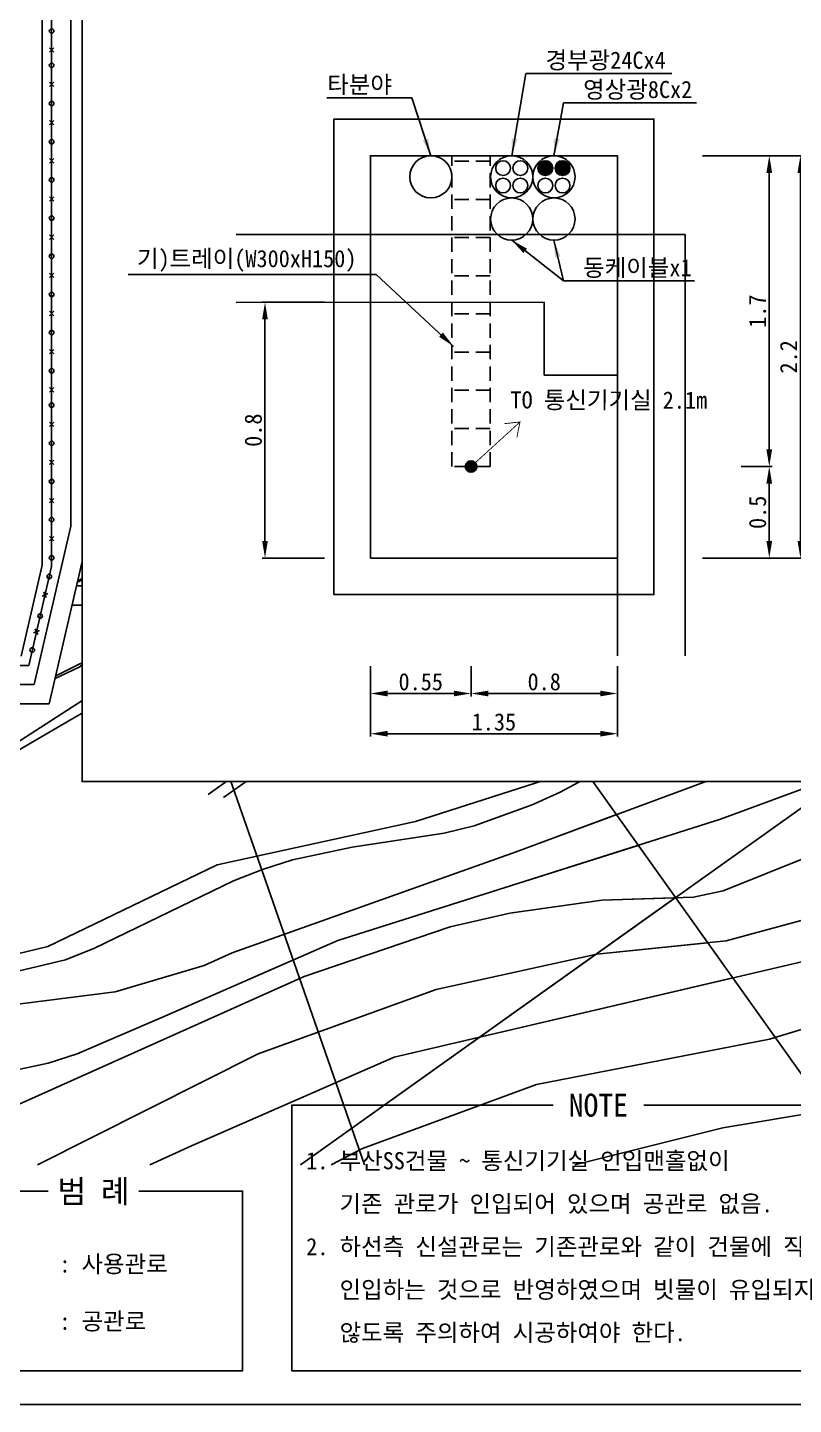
# Model space of a CAD drawing. Extents: x -299 to 346, y -14 to 200.
# Drawn here: x 189.8 to 230, y -12.5 to 59.6 of the extents above; entities that cross this region are included whole.
import ezdxf
from ezdxf.enums import TextEntityAlignment as Align

# ---------------------------------------------------------------- set-up
doc = ezdxf.new("R2010")
doc.units = 0
doc.set_wipeout_variables(frame=1)
doc.linetypes.add('HIDDEN', pattern=[0.375, 0.25, -0.125])
for name, color, linetype in [('TT-BASE', 253, 'Continuous'), ('TX-LINE', 2, 'Continuous'), ('TX-PAPR', 2, 'Continuous'), ('TZ-DIMS', 1, 'Continuous'), ('TZ-LINE', 7, 'Continuous'), ('TZ-TEX2', 3, 'Continuous'), ('TZ-TEXT', 6, 'Continuous')]:
    doc.layers.add(name, color=color, linetype=linetype)
doc.styles.get("Standard").update_dxf_attribs({"font": 'GulimChe.ttf'})
doc.dimstyles.new('D300', dxfattribs={"dimscale": 0.3, "dimtxt": 3, "dimasz": 3, "dimexe": 0.5, "dimexo": 0.5, "dimgap": 0.5, "dimtad": 1, "dimdec": 0, "dimzin": 1, "dimdsep": 46, "dimlunit": 6, "dimtxsty": 'Standard', "dimcen": 1, "dimclrd": 1, "dimclre": 1, "dimclrt": 3, "dimadec": 0, "dimazin": 0, "dimtfac": 1, "dimtdec": 0, "dimtix": 1, "dimtmove": 2, "dimatfit": 3, "dimfxl": 0, "dimtvp": 2, "dimlwd": -1, "dimlwe": -1, "dimarcsym": 0})

# ---------------------------------------------------------------- blocks, each defined once
blk = doc.blocks.new('*D19')
at = {"layer": 'Defpoints', "color": 0}
for p in [(227.071, 36.581), (228.696, 36.581), (225.049, 31.791)]:
    blk.add_point(p, dxfattribs=at)
at = {"layer": 'TZ-DIMS', "color": 1}
for p, q in [((227.221, 36.581), (228.846, 36.581)), ((228.696, 32.691), (228.696, 35.681)), ((225.199, 31.791), (228.846, 31.791))]:
    blk.add_line(p, q, dxfattribs=at)
for points in [[(228.546, 35.681), (228.846, 35.681), (228.696, 36.581)], [(228.546, 32.691), (228.846, 32.691), (228.696, 31.791)]]:
    blk.add_solid(points, dxfattribs=at)
at = {"layer": 'TZ-DIMS', "color": 3, "insert": (228.086, 34.186), "char_height": 0.9, "width": 1.70807, "attachment_point": 5, "rotation": 90}
blk.add_mtext('0.5', dxfattribs=at)
blk = doc.blocks.new('*D20')
at = {"layer": 'Defpoints', "color": 0}
for p in [(225.049, 52.867), (228.696, 52.867), (227.071, 36.581)]:
    blk.add_point(p, dxfattribs=at)
at = {"layer": 'TZ-DIMS', "color": 1}
for p, q in [((225.199, 52.867), (228.846, 52.867)), ((228.696, 37.481), (228.696, 51.967)), ((227.221, 36.581), (228.846, 36.581))]:
    blk.add_line(p, q, dxfattribs=at)
for points in [[(228.546, 51.967), (228.846, 51.967), (228.696, 52.867)], [(228.546, 37.481), (228.846, 37.481), (228.696, 36.581)]]:
    blk.add_solid(points, dxfattribs=at)
at = {"layer": 'TZ-DIMS', "color": 3, "insert": (228.084, 44.724), "char_height": 0.9, "attachment_point": 5, "rotation": 90}
blk.add_mtext('1.7', dxfattribs=at)
blk = doc.blocks.new('*D21')
at = {"layer": 'Defpoints', "color": 0}
for p in [(225.049, 52.867), (225.049, 31.791), (230.326, 31.791)]:
    blk.add_point(p, dxfattribs=at)
at = {"layer": 'TZ-DIMS', "color": 1}
for p, q in [((225.199, 52.867), (230.476, 52.867)), ((230.326, 51.967), (230.326, 32.691)), ((225.199, 31.791), (230.476, 31.791))]:
    blk.add_line(p, q, dxfattribs=at)
for points in [[(230.176, 51.967), (230.476, 51.967), (230.326, 52.867)], [(230.176, 32.691), (230.476, 32.691), (230.326, 31.791)]]:
    blk.add_solid(points, dxfattribs=at)
at = {"layer": 'TZ-DIMS', "color": 3, "insert": (229.715, 42.329), "char_height": 0.9, "attachment_point": 5, "rotation": 90}
blk.add_mtext('2.2', dxfattribs=at)
blk = doc.blocks.new('*D22')
at = {"layer": 'Defpoints', "color": 0}
for p in [(207.808, 26.281), (220.741, 26.281), (220.741, 22.589)]:
    blk.add_point(p, dxfattribs=at)
at = {"layer": 'TZ-DIMS', "color": 1}
for p, q in [((207.808, 26.131), (207.808, 22.439)), ((220.741, 26.131), (220.741, 22.439)), ((208.708, 22.589), (219.841, 22.589))]:
    blk.add_line(p, q, dxfattribs=at)
for points in [[(208.708, 22.739), (208.708, 22.439), (207.808, 22.589)], [(219.841, 22.739), (219.841, 22.439), (220.741, 22.589)]]:
    blk.add_solid(points, dxfattribs=at)
at = {"layer": 'TZ-DIMS', "color": 3, "insert": (214.274, 23.201), "char_height": 0.9, "attachment_point": 5}
blk.add_mtext('1.35', dxfattribs=at)
blk = doc.blocks.new('*D23')
at = {"layer": 'Defpoints', "color": 0}
for p in [(207.808, 26.281), (213.077, 26.281), (213.077, 24.695)]:
    blk.add_point(p, dxfattribs=at)
at = {"layer": 'TZ-DIMS', "color": 1}
for p, q in [((207.808, 26.131), (207.808, 24.545)), ((213.077, 26.131), (213.077, 24.545)), ((208.708, 24.695), (212.177, 24.695))]:
    blk.add_line(p, q, dxfattribs=at)
for points in [[(208.708, 24.845), (208.708, 24.545), (207.808, 24.695)], [(212.177, 24.845), (212.177, 24.545), (213.077, 24.695)]]:
    blk.add_solid(points, dxfattribs=at)
at = {"layer": 'TZ-DIMS', "color": 3, "insert": (210.442, 25.306), "char_height": 0.9, "attachment_point": 5}
blk.add_mtext('0.55', dxfattribs=at)
blk = doc.blocks.new('*D24')
at = {"layer": 'Defpoints', "color": 0}
for p in [(213.077, 26.281), (220.741, 26.281), (213.077, 24.695)]:
    blk.add_point(p, dxfattribs=at)
at = {"layer": 'TZ-DIMS', "color": 1}
for p, q in [((213.077, 26.131), (213.077, 24.545)), ((220.741, 26.131), (220.741, 24.545)), ((219.841, 24.695), (213.977, 24.695))]:
    blk.add_line(p, q, dxfattribs=at)
for points in [[(213.977, 24.845), (213.977, 24.545), (213.077, 24.695)], [(219.841, 24.845), (219.841, 24.545), (220.741, 24.695)]]:
    blk.add_solid(points, dxfattribs=at)
at = {"layer": 'TZ-DIMS', "color": 3, "insert": (216.909, 25.306), "char_height": 0.9, "width": 0.53258, "attachment_point": 5}
blk.add_mtext('0.8', dxfattribs=at)
blk = doc.blocks.new('*D25')
at = {"layer": 'Defpoints', "color": 0}
for p in [(202.284, 45.188), (205.559, 45.188), (205.559, 31.791)]:
    blk.add_point(p, dxfattribs=at)
at = {"layer": 'TZ-DIMS', "color": 1}
for p, q in [((205.409, 45.188), (202.134, 45.188)), ((202.284, 32.691), (202.284, 44.288)), ((205.409, 31.791), (202.134, 31.791))]:
    blk.add_line(p, q, dxfattribs=at)
for points in [[(202.134, 44.288), (202.434, 44.288), (202.284, 45.188)], [(202.134, 32.691), (202.434, 32.691), (202.284, 31.791)]]:
    blk.add_solid(points, dxfattribs=at)
at = {"layer": 'TZ-DIMS', "color": 3, "insert": (201.673, 38.489), "char_height": 0.9, "attachment_point": 5, "rotation": 90}
blk.add_mtext('0.8', dxfattribs=at)

msp = doc.modelspace()

# ---------------------------------------------------------------- linework, layer by layer
at = {"layer": 'TT-BASE'}
for p, q in [((224.17, 54.53, 84.936), (208.091, 80.233, 84.936)), ((193.108, 33.34, -349.133), (193.108, 78.382, -349.133)), ((192.108, 77.059, -349.133), (192.108, 33.454, -349.133)), ((191.108, 76.059, -349.133), (191.108, 31.352, -349.133)), ((190.608, 75.559, -349.133), (190.608, 31.409, -349.133)), ((193.108, 56.602, 85.467), (214.501, 69.987, 85.467)), ((217.685, 64.896, 84.431), (193.108, 49.881, 84.431)), ((193.108, 42.813, 85.44), (221.195, 59.286, 85.44)), ((225.95, 54.96, 84.139), (234.984, 59.495, 84.139)), ((190.992, 58.516, -349.133), (191.224, 58.285, -349.133)), ((191.224, 58.516, -349.133), (190.992, 58.285, -349.133)), ((193.108, 57.059, -435.661), (233.757, 0.008, -435.661)), ((193.108, 57.059, -349.133), (233.757, 0.008, -349.133)), ((190.992, 56.716, -349.133), (191.224, 56.485, -349.133)), ((191.224, 56.716, -349.133), (190.992, 56.485, -349.133)), ((193.108, 56.602, -1.061), (193.333, 56.743, -1.061)), ((235.305, 55.808, 84.405), (227.414, 51.738, 84.405)), ((229.787, 55.113, 83.505), (231.261, 55.772, 83.505)), ((219.565, 50.273, 84.139), (225.95, 54.96, 84.139)), ((222.703, 51.21, 83.505), (229.787, 55.113, 83.505)), ((190.992, 54.716, -349.133), (191.224, 54.485, -349.133)), ((191.224, 54.716, -349.133), (190.992, 54.485, -349.133)), ((193.108, 36.029, 84.936), (224.17, 54.53, 84.936)), ((190.992, 52.716, -349.133), (191.224, 52.485, -349.133)), ((191.224, 52.716, -349.133), (190.992, 52.485, -349.133)), ((228.919, 52.025, 84.505), (230.102, 53.18, 84.505)), ((196.671, 52.058, -2.097), (193.108, 49.881, -2.097)), ((227.839, 50.81, 84.505), (228.919, 52.025, 84.505)), ((227.414, 51.738, 84.405), (218.034, 46.745, 84.405)), ((190.992, 50.716, -349.133), (191.224, 50.485, -349.133)), ((191.224, 50.716, -349.133), (190.992, 50.485, -349.133)), ((217.385, 47.473, 83.505), (222.703, 51.21, 83.505)), ((225.23, 48.886, 84.505), (227.839, 50.81, 84.505)), ((211.231, 44.954, 84.139), (219.565, 50.273, 84.139)), ((190.992, 48.716, -349.133), (191.224, 48.485, -349.133)), ((191.224, 48.716, -349.133), (190.992, 48.485, -349.133)), ((206.8, 39.092, 84.505), (225.23, 48.886, 84.505)), ((198.66, 34.458, -169.578), (199.35, 48.299, -169.578)), ((193.108, 42.813, -1.088), (200.267, 47.012, -1.088)), ((206.211, 40.88, 83.505), (217.385, 47.473, 83.505)), ((190.992, 46.716, -349.133), (191.224, 46.485, -349.133)), ((191.224, 46.716, -349.133), (190.992, 46.485, -349.133)), ((218.034, 46.745, 84.405), (208.178, 40.875, 84.405)), ((203.35, 40.139, 84.139), (211.231, 44.954, 84.139)), ((190.992, 44.716, -349.133), (191.224, 44.485, -349.133)), ((191.224, 44.716, -349.133), (190.992, 44.485, -349.133)), ((190.992, 42.716, -349.133), (191.224, 42.485, -349.133)), ((191.224, 42.716, -349.133), (190.992, 42.485, -349.133)), ((193.108, 36.029, -1.592), (203.627, 42.295, -1.592)), ((190.992, 40.716, -349.133), (191.224, 40.485, -349.133)), ((191.224, 40.716, -349.133), (190.992, 40.485, -349.133)), ((208.178, 40.875, 84.405), (199.834, 35.395, 84.405)), ((203.35, 40.139, -2.389), (204.613, 40.911, -2.389)), ((204.787, 40.164, 83.505), (206.211, 40.88, 83.505)), ((193.905, 34.033, -2.389), (203.35, 40.139, -2.389)), ((193.905, 34.033, 84.139), (203.35, 40.139, 84.139)), ((196.47, 35.163, -3.023), (204.787, 40.164, -3.023)), ((196.47, 35.163, 83.505), (204.787, 40.164, 83.505)), ((204.787, 40.164, -3.023), (205.051, 40.297, -3.023)), ((228.609, 39.172, 85.505), (229.986, 39.998, 85.505)), ((236.767, 40.224, 87.112), (229.584, 37.627, 87.112)), ((197.294, 32.829, 84.505), (206.8, 39.092, 84.505)), ((205.767, 39.291, -2.123), (199.834, 35.395, -2.123)), ((226.099, 37.136, 85.505), (228.609, 39.172, 85.505)), ((190.992, 38.916, -349.133), (191.224, 38.685, -349.133)), ((191.224, 38.916, -349.133), (190.992, 38.685, -349.133)), ((197.294, 32.829, -2.023), (206.194, 38.693, -2.023)), ((197.294, 32.829, 84.505), (206.194, 38.693, 84.505)), ((225.436, 36.695, 84.405), (230.989, 38.93, 84.405)), ((226.541, 35.568, 86.505), (230.531, 38.372, 86.505)), ((229.584, 37.627, 87.112), (224.613, 34.402, 87.112)), ((190.992, 36.916, -349.133), (191.224, 36.685, -349.133)), ((191.224, 36.916, -349.133), (190.992, 36.685, -349.133)), ((224.722, 36.31, 85.505), (226.099, 37.136, 85.505)), ((223.198, 35.706, 85.505), (224.722, 36.31, 85.505)), ((224.381, 35.001, 84.405), (225.436, 36.695, 84.405)), ((199.834, 35.395, -2.123), (193.913, 31.373, -2.123)), ((199.834, 35.395, 84.405), (193.913, 31.373, 84.405)), ((203.17, 29.567, 85.505), (223.198, 35.706, 85.505)), ((225.164, 34.743, 86.505), (226.541, 35.568, 86.505)), ((190.992, 34.916, -349.133), (191.224, 34.685, -349.133)), ((191.224, 34.916, -349.133), (190.992, 34.685, -349.133)), ((193.108, 33.509, 83.505), (196.47, 35.163, 83.505)), ((193.108, 33.509, -3.023), (196.47, 35.163, -3.023)), ((218.129, 33.55, 84.405), (224.381, 35.001, 84.405)), ((223.691, 34.083, 86.505), (225.164, 34.743, 86.505)), ((193.108, 33.43, 84.139), (193.905, 34.033, 84.139)), ((193.108, 33.43, -2.389), (193.905, 34.033, -2.389)), ((198.263, 26.474, -169.578), (198.66, 34.458, -169.578)), ((206.518, 29.535, 86.505), (223.691, 34.083, 86.505)), ((224.613, 34.402, 87.112), (214.983, 31.55, 87.112)), ((192.108, 33.454, -349.133), (190.187, 25.159, -349.133)), ((193.108, 33.34, -349.133), (190.982, 24.159, -349.133)), ((207.935, 31.049, 84.405), (218.129, 33.55, 84.405)), ((190.992, 32.916, -349.133), (191.224, 32.685, -349.133)), ((191.224, 32.916, -349.133), (190.992, 32.685, -349.133)), ((192.456, 30.523, 84.505), (197.294, 32.829, 84.505)), ((192.456, 30.523, 84.505), (197.294, 32.829, 84.505)), ((192.456, 30.523, -2.023), (197.294, 32.829, -2.023)), ((203.17, 29.567, -1.023), (210.988, 31.964, -1.023)), ((203.17, 29.567, 85.505), (210.988, 31.964, 85.505)), ((207.935, 31.049, -2.123), (211.089, 31.823, -2.123)), ((219.179, 20.301, 87.505), (236.767, 31.971, 87.505)), ((190.608, 31.409, -349.133), (189.508, 26.659, -349.133)), ((191.108, 31.352, -349.133), (189.906, 26.159, -349.133)), ((193.913, 31.373, -2.123), (192.475, 30.604, -2.123)), ((193.913, 31.373, 84.405), (192.475, 30.604, 84.405)), ((196.497, 28.194, -2.123), (207.935, 31.049, -2.123)), ((196.497, 28.194, 84.405), (207.935, 31.049, 84.405)), ((214.983, 31.55, 87.112), (196.525, 25.905, 87.112)), ((211.945, 30.621, 0.584), (196.525, 25.905, 0.584)), ((211.945, 30.621, 87.112), (196.525, 25.905, 87.112)), ((206.518, 29.535, -0.023), (211.735, 30.916, -0.023)), ((206.518, 29.535, 86.505), (211.735, 30.916, 86.505)), ((224.96, 25.608, 87.112), (232.729, 30.321, 87.112)), ((190.613, 29.8, -349.133), (190.914, 29.93, -349.133)), ((190.698, 30.015, -349.133), (190.829, 29.715, -349.133)), ((197.266, 26.768, -0.023), (206.518, 29.535, -0.023)), ((197.266, 26.768, 86.505), (206.518, 29.535, 86.505)), ((197.266, 26.768, 86.505), (206.518, 29.535, 86.505)), ((198.336, 28.727, -1.023), (203.17, 29.567, -1.023)), ((198.336, 28.727, 85.505), (203.17, 29.567, 85.505)), ((198.336, 28.727, 85.505), (203.17, 29.567, 85.505)), ((191.32, 25.617, -2.123), (196.497, 28.194, -2.123)), ((191.32, 25.617, 84.405), (196.497, 28.194, 84.405)), ((195.25, 27.787, -1.023), (196.771, 28.338, -1.023)), ((195.25, 27.787, 85.505), (196.771, 28.338, 85.505)), ((195.25, 27.787, 85.505), (196.771, 28.338, 85.505)), ((196.771, 28.338, -1.023), (198.336, 28.727, -1.023)), ((196.771, 28.338, 85.505), (198.336, 28.727, 85.505)), ((196.771, 28.338, 85.505), (198.336, 28.727, 85.505)), ((190.167, 27.872, -349.133), (190.468, 28.003, -349.133)), ((190.252, 28.088, -349.133), (190.383, 27.788, -349.133)), ((193.827, 27.071, -1.023), (195.25, 27.787, -1.023)), ((193.827, 27.071, 85.505), (195.25, 27.787, 85.505)), ((193.827, 27.071, 85.505), (195.25, 27.787, 85.505)), ((192.546, 26.08, -1.023), (193.827, 27.071, -1.023)), ((192.546, 26.08, 85.505), (193.827, 27.071, 85.505)), ((192.546, 26.08, 85.505), (193.827, 27.071, 85.505)), ((194.368, 25.391, -0.023), (197.266, 26.768, -0.023)), ((194.368, 25.391, 86.505), (197.266, 26.768, 86.505)), ((194.368, 25.391, 86.505), (197.266, 26.768, 86.505)), ((189.906, 26.159, -349.133), (93.508, 26.159, -349.133)), ((191.288, 25.479, -1.023), (192.546, 26.08, -1.023)), ((191.288, 25.479, 85.505), (192.546, 26.08, 85.505)), ((191.288, 25.479, 85.505), (192.546, 26.08, 85.505)), ((202.164, 15.297, -169.578), (198.263, 26.474, -169.578)), ((227.776, 20.97, 88.505), (236.767, 26.1, 88.505)), ((196.525, 25.905, 0.584), (188.217, 21.063, 0.584)), ((196.525, 25.905, 87.112), (188.217, 21.063, 87.112)), ((196.525, 25.905, 87.112), (188.217, 21.063, 87.112)), ((188.902, 21.874, -0.023), (194.368, 25.391, -0.023)), ((188.902, 21.874, 86.505), (194.368, 25.391, 86.505)), ((188.902, 21.874, 86.505), (194.368, 25.391, 86.505)), ((218.237, 20.568, 87.112), (224.96, 25.608, 87.112)), ((190.187, 25.159, -349.133), (92.508, 25.159, -349.133)), ((190.982, 24.159, -349.133), (90.518, 24.159, -349.133)), ((204.139, 0.007, -349.133), (236.767, 23.254, -349.133)), ((207.826, 22.644, 0.08), (206.605, 21.774, 0.08)), ((207.826, 22.644, 86.608), (206.605, 21.774, 86.608)), ((207.651, 21.598, 0.08), (206.78, 22.82, 0.08)), ((207.651, 21.598, 86.608), (206.78, 22.82, 86.608)), ((206.605, 21.774, 0.08), (207.215, 22.209, 0.08)), ((206.605, 21.774, 86.608), (207.215, 22.209, 86.608)), ((207.215, 22.209, 0.08), (207.651, 21.598, 0.08)), ((207.215, 22.209, 86.608), (207.651, 21.598, 86.608)), ((200.644, 21.041, -0.053), (199.447, 20.188, -0.053)), ((200.644, 21.041, 86.475), (199.447, 20.188, 86.475)), ((215.443, 16.407, 88.505), (227.776, 20.97, 88.505)), ((218.237, 20.568, 0.584), (218.805, 20.993, 0.584)), ((218.237, 20.568, 87.112), (218.805, 20.993, 87.112)), ((226.145, 18.106, 89.505), (234.674, 21.26, 89.505)), ((199.315, 19.4, -0.053), (200.954, 20.568, -0.053)), ((199.315, 19.4, 86.475), (200.954, 20.568, 86.475)), ((210.165, 17.998, 0.584), (218.237, 20.568, 0.584)), ((210.165, 17.998, 87.112), (218.237, 20.568, 87.112)), ((210.165, 17.998, 87.112), (218.237, 20.568, 87.112)), ((217.753, 19.532, 0.977), (219.179, 20.301, 0.977)), ((217.753, 19.532, 87.505), (219.179, 20.301, 87.505)), ((217.753, 19.532, 87.505), (219.179, 20.301, 87.505)), ((219.179, 20.301, 0.977), (219.26, 20.355, 0.977)), ((219.179, 20.301, 87.505), (219.26, 20.355, 87.505)), ((200.116, 19.249, -0.053), (201.295, 20.089, -0.053)), ((200.116, 19.249, 86.475), (201.295, 20.089, 86.475)), ((216.278, 18.871, 0.977), (217.753, 19.532, 0.977)), ((216.278, 18.871, 87.505), (217.753, 19.532, 87.505)), ((216.278, 18.871, 87.505), (217.753, 19.532, 87.505)), ((213.237, 17.769, 0.977), (216.278, 18.871, 0.977)), ((213.237, 17.769, 87.505), (216.278, 18.871, 87.505)), ((213.237, 17.769, 87.505), (216.278, 18.871, 87.505)), ((215.2, 14.628, 89.505), (226.145, 18.106, 89.505)), ((215.443, 16.407, 1.977), (220.69, 18.348, 1.977)), ((215.443, 16.407, 88.505), (220.69, 18.348, 88.505)), ((199.772, 15.722, 0.584), (210.165, 17.998, 0.584)), ((199.772, 15.722, 87.112), (210.165, 17.998, 87.112)), ((199.772, 15.722, 87.112), (210.165, 17.998, 87.112)), ((206.844, 16.646, 0.977), (211.673, 17.38, 0.977)), ((206.844, 16.646, 87.505), (211.673, 17.38, 87.505)), ((206.844, 16.646, 87.505), (211.673, 17.38, 87.505)), ((211.673, 17.38, 0.977), (213.237, 17.769, 0.977)), ((211.673, 17.38, 87.505), (213.237, 17.769, 87.505)), ((211.673, 17.38, 87.505), (213.237, 17.769, 87.505)), ((203.721, 15.974, 0.977), (206.844, 16.646, 0.977)), ((203.721, 15.974, 87.505), (206.844, 16.646, 87.505)), ((203.721, 15.974, 87.505), (206.844, 16.646, 87.505)), ((215.2, 14.628, 2.977), (221.837, 16.737, 2.977)), ((215.2, 14.628, 89.505), (221.837, 16.737, 89.505)), ((200.57, 11.102, 1.977), (215.443, 16.407, 1.977)), ((200.57, 11.102, 88.505), (215.443, 16.407, 88.505)), ((200.57, 11.102, 88.505), (215.443, 16.407, 88.505)), ((202.151, 15.479, 0.977), (203.721, 15.974, 0.977)), ((202.151, 15.479, 87.505), (203.721, 15.974, 87.505)), ((202.151, 15.479, 87.505), (203.721, 15.974, 87.505)), ((226.284, 14.363, 90.505), (230.802, 16.178, 90.505)), ((190.911, 11.442, 0.584), (199.772, 15.722, 0.584)), ((190.911, 11.442, 87.112), (199.772, 15.722, 87.112)), ((190.911, 11.442, 87.112), (199.772, 15.722, 87.112)), ((200.627, 14.875, 0.977), (202.151, 15.479, 0.977)), ((200.627, 14.875, 87.505), (202.151, 15.479, 87.505)), ((200.627, 14.875, 87.505), (202.151, 15.479, 87.505)), ((207.491, 0.007, -169.578), (202.164, 15.297, -169.578)), ((193.353, 11.356, 0.977), (200.627, 14.875, 0.977)), ((193.353, 11.356, 87.505), (200.627, 14.875, 87.505)), ((193.353, 11.356, 87.505), (200.627, 14.875, 87.505)), ((206.099, 11.753, 2.977), (215.2, 14.628, 2.977)), ((206.099, 11.753, 89.505), (215.2, 14.628, 89.505)), ((206.099, 11.753, 89.505), (215.2, 14.628, 89.505)), ((204.139, 0.007, 25.505), (223.785, 14.004, 25.505)), ((204.139, 0.007, -435.661), (223.785, 14.004, -435.661)), ((215.103, 13.195, 3.977), (219.928, 13.876, 3.977)), ((215.103, 13.195, 90.505), (219.928, 13.876, 90.505)), ((215.103, 13.195, 90.505), (219.928, 13.876, 90.505)), ((219.928, 13.876, 90.505), (224.723, 14.027, 90.505)), ((219.928, 13.876, 3.977), (223.789, 13.998, 3.977)), ((219.928, 13.876, 90.505), (223.789, 13.998, 90.505)), ((224.723, 14.027, 90.505), (226.284, 14.363, 90.505)), ((226.443, 11.737, 91.505), (234.505, 13.936, 91.505)), ((211.976, 12.47, 3.977), (215.103, 13.195, 3.977)), ((211.976, 12.47, 90.505), (215.103, 13.195, 90.505)), ((211.976, 12.47, 90.505), (215.103, 13.195, 90.505)), ((204.329, 9.877, 3.977), (211.976, 12.47, 3.977)), ((204.329, 9.877, 90.505), (211.976, 12.47, 90.505)), ((204.329, 9.877, 90.505), (211.976, 12.47, 90.505)), ((196.921, 7.748, 2.977), (206.099, 11.753, 2.977)), ((196.921, 7.748, 89.505), (206.099, 11.753, 89.505)), ((196.921, 7.748, 89.505), (206.099, 11.753, 89.505)), ((219.657, 11.034, 91.505), (226.443, 11.737, 91.505)), ((219.657, 11.034, 4.977), (225.471, 11.636, 4.977)), ((219.657, 11.034, 91.505), (225.471, 11.636, 91.505)), ((182.713, 9.465, 0.584), (190.911, 11.442, 0.584)), ((182.713, 9.465, 87.112), (190.911, 11.442, 87.112)), ((182.713, 9.465, 87.112), (190.911, 11.442, 87.112)), ((191.829, 10.751, 0.977), (193.353, 11.356, 0.977)), ((191.829, 10.751, 87.505), (193.353, 11.356, 87.505)), ((191.829, 10.751, 87.505), (193.353, 11.356, 87.505)), ((199.097, 10.442, 1.977), (200.57, 11.102, 1.977)), ((199.097, 10.442, 88.505), (200.57, 11.102, 88.505)), ((199.097, 10.442, 88.505), (200.57, 11.102, 88.505)), ((209.042, 5.636, 92.505), (231.955, 11.01, 92.505)), ((211.252, 9.18, 4.977), (219.657, 11.034, 4.977)), ((211.252, 9.18, 91.505), (219.657, 11.034, 91.505)), ((211.252, 9.18, 91.505), (219.657, 11.034, 91.505)), ((184.008, 8.859, 0.977), (191.829, 10.751, 0.977)), ((184.008, 8.859, 87.505), (191.829, 10.751, 87.505)), ((184.008, 8.859, 87.505), (191.829, 10.751, 87.505)), ((194.444, 9.06, 1.977), (199.097, 10.442, 1.977)), ((194.444, 9.06, 88.505), (199.097, 10.442, 88.505)), ((194.444, 9.06, 88.505), (199.097, 10.442, 88.505)), ((185.171, 1.294, 3.977), (204.329, 9.877, 3.977)), ((185.171, 1.294, 90.505), (204.329, 9.877, 90.505)), ((185.171, 1.294, 90.505), (204.329, 9.877, 90.505)), ((209.042, 5.636, 5.977), (226.782, 9.797, 5.977)), ((209.042, 5.636, 92.505), (226.782, 9.797, 92.505)), ((184.802, 7.857, 1.977), (194.444, 9.06, 1.977)), ((184.802, 7.857, 88.505), (194.444, 9.06, 88.505)), ((184.802, 7.857, 88.505), (194.444, 9.06, 88.505)), ((201.918, 5.827, 4.977), (211.252, 9.18, 4.977)), ((201.918, 5.827, 91.505), (211.252, 9.18, 91.505)), ((201.918, 5.827, 91.505), (211.252, 9.18, 91.505)), ((228.704, 6.584, 93.505), (236.767, 9.034, 93.505)), ((192.45, 5.824, 2.977), (196.921, 7.748, 2.977)), ((192.45, 5.824, 89.505), (196.921, 7.748, 89.505)), ((192.45, 5.824, 89.505), (196.921, 7.748, 89.505)), ((216.503, 4.211, 6.977), (228.704, 6.584, 6.977)), ((216.503, 4.211, 93.505), (228.704, 6.584, 93.505)), ((216.503, 4.211, 93.505), (228.704, 6.584, 93.505)), ((228.704, 6.584, 6.977), (229.005, 6.676, 6.977)), ((228.704, 6.584, 93.505), (229.005, 6.676, 93.505)), ((190.368, 0.006, 4.977), (201.918, 5.827, 4.977)), ((190.368, 0.006, 91.505), (201.918, 5.827, 91.505)), ((190.368, 0.006, 91.505), (201.918, 5.827, 91.505)), ((190.933, 5.326, 2.977), (192.45, 5.824, 2.977)), ((190.933, 5.326, 89.505), (192.45, 5.824, 89.505)), ((190.933, 5.326, 89.505), (192.45, 5.824, 89.505)), ((186.143, 4.323, 2.977), (190.933, 5.326, 2.977)), ((186.143, 4.323, 89.505), (190.933, 5.326, 89.505)), ((186.143, 4.323, 89.505), (190.933, 5.326, 89.505)), ((198.433, 0.993, 5.977), (209.042, 5.636, 5.977)), ((198.433, 0.993, 92.505), (209.042, 5.636, 92.505)), ((198.433, 0.993, 92.505), (209.042, 5.636, 92.505)), ((207.398, 0.856, 6.977), (216.503, 4.211, 6.977)), ((207.398, 0.856, 93.505), (216.503, 4.211, 93.505)), ((207.398, 0.856, 93.505), (216.503, 4.211, 93.505)), ((226.256, 1.948, 94.505), (236.498, 3.652, 94.505)), ((226.256, 1.948, 7.977), (231.726, 2.858, 7.977)), ((226.256, 1.948, 94.505), (231.726, 2.858, 94.505)), ((218.517, 0.007, 7.977), (226.256, 1.948, 7.977)), ((218.517, 0.007, 94.505), (226.256, 1.948, 94.505)), ((218.517, 0.007, 94.505), (226.256, 1.948, 94.505)), ((196.248, 0.006, 5.977), (198.433, 0.993, 5.977)), ((196.248, 0.006, 92.505), (198.433, 0.993, 92.505)), ((196.248, 0.006, 92.505), (198.433, 0.993, 92.505)), ((205.754, 0.007, 93.505), (207.398, 0.856, 93.505)), ((205.754, 0.007, 93.505), (207.398, 0.856, 93.505)), ((205.754, 0.007, 6.977), (207.398, 0.856, 6.977))]:
    msp.add_line(p, q, dxfattribs=at)
at = {"layer": 'TT-BASE', "elevation": -349.133, "flags": 128}
for points in [[(193.108, 59.325), (194.346, 59.324)], [(193.131, 58.332), (195.196, 58.34)], [(193.108, 57.325), (194.34, 57.325)], [(193.138, 56.332), (195.204, 56.34)], [(193.108, 55.325), (194.334, 55.325)], [(193.146, 54.332), (195.212, 54.34)], [(193.108, 53.325), (194.396, 53.325)], [(193.153, 52.332), (195.219, 52.34)], [(193.108, 51.325), (194.39, 51.325)], [(193.161, 50.332), (195.227, 50.34)], [(193.108, 49.325), (194.384, 49.325)], [(193.169, 48.332), (195.234, 48.34)], [(193.108, 47.325), (194.378, 47.325)], [(193.176, 46.332), (195.242, 46.34)], [(193.108, 45.325), (194.372, 45.325)], [(193.184, 44.332), (195.249, 44.34)], [(193.108, 43.325), (194.365, 43.325)], [(193.191, 42.332), (195.257, 42.34)], [(193.108, 41.325), (194.359, 41.325)], [(193.199, 40.332), (195.264, 40.34)], [(193.108, 39.325), (194.353, 39.325)], [(193.206, 38.332), (195.272, 38.34)], [(193.108, 37.326), (194.347, 37.325)], [(193.214, 36.332), (195.279, 36.34)], [(193.108, 35.326), (194.341, 35.325)], [(193.222, 34.332), (195.013, 34.339)], [(193.108, 33.326), (194.132, 33.325)], [(193.229, 32.332), (194.224, 32.336)], [(192.608, 31.326), (193.825, 31.325)], [(192.411, 30.329), (193.434, 30.333)], [(192.179, 29.326), (193.038, 29.326)]]:
    msp.add_lwpolyline(points, dxfattribs=at)
at = {"layer": 'TT-BASE'}
for centre in [(191.108, 59.4, -349.133), (191.108, 57.6, -349.133), (191.108, 55.6, -349.133), (191.108, 53.6, -349.133), (191.108, 51.6, -349.133), (191.108, 49.6, -349.133), (191.108, 47.6, -349.133), (191.108, 45.6, -349.133), (191.108, 43.6, -349.133), (191.108, 41.601, -349.133), (191.108, 39.801, -349.133), (191.108, 37.801, -349.133), (191.108, 35.801, -349.133), (191.108, 33.801, -349.133), (191.108, 31.801, -349.133), (190.987, 30.828, -349.133), (190.507, 28.756, -349.133), (190.094, 26.974, -349.133)]:
    msp.add_circle(centre, 0.12, dxfattribs=at)
at = {"layer": 'TZ-LINE', "ltscale": 2, "elevation": 0.465}
for points in [[(217.371, 3.129), (203.687, 3.129), (203.687, -10.782), (235.806, -10.782), (235.806, 3.129), (222.122, 3.129)], [(190.927, -1.371), (185.493, -1.371), (185.493, -10.782), (201.112, -10.782), (201.112, -1.371), (195.678, -1.371)]]:
    msp.add_lwpolyline(points, dxfattribs=at)

# ---------------------------------------------------------------- texts
at = {"layer": 'TZ-TEX2'}
for s, p in [('NOTE', (219.746, 3.129, 0.465)), ('범 례', (193.303, -1.371, 0.465))]:
    msp.add_text(s, height=1.2, dxfattribs=at).set_placement(p, align=Align.MIDDLE)
for s, p in [('1. 부산SS건물 ~ 통신기기실 인입맨홀없이', (204.443, 0.219, 0.465)), ('   기존 관로가 인입되어 있으며 공관로 없음.', (204.443, -2.031, 0.465)), ('2. 하선측 신설관로는 기존관로와 같이 건물에 직접', (204.443, -4.281, 0.465)), (': 사용관로', (191.512, -5.189, 0.465)), ('   인입하는 것으로 반영하였으며 빗물이 유입되지', (204.443, -6.531, 0.465)), (': 공관로', (191.512, -8.189, 0.465)), ('   않도록 주의하여 시공하여야 한다.', (204.443, -8.781, 0.465))]:
    msp.add_text(s, height=0.9, dxfattribs=at).set_placement(p, align=Align.MIDDLE_LEFT)

# ---------------------------------------------------------------- next in the draw order: wipeouts: each hides what was drawn before it
msp.add_wipeout([(192.704, 60.817), (192.704, 20.077), (233.624, 20.077), (233.624, 60.817)]).dxf.layer = 'TX-LINE'

# ---------------------------------------------------------------- next in the draw order: hatches: boundary and pattern name
at = {"layer": 'TZ-LINE'}
h = msp.add_hatch(color=256, dxfattribs=at)
h.dxf.hatch_style = 1
h.paths.add_polyline_path([(216.578, 52.216, 1), (217.354, 52.216, 1)])
h = msp.add_hatch(color=256, dxfattribs=at)
h.dxf.hatch_style = 1
h.paths.add_polyline_path([(218.258, 52.216, -1), (217.481, 52.216, -1)])
h = msp.add_hatch(color=256, dxfattribs=at)
h.dxf.hatch_style = 1
h.paths.add_polyline_path([(212.777, 36.581, 1), (213.377, 36.581, 1)])

# ---------------------------------------------------------------- next in the draw order: linework, layer by layer
at = {"layer": 'TT-BASE'}
for p, q in [((200.776, 48.747), (208.622, 48.747)), ((208.622, 48.747), (224.285, 48.747)), ((224.286, 40.748), (224.285, 48.747)), ((200.776, 45.177), (216.909, 45.203)), ((216.909, 45.203), (216.909, 41.371)), ((216.909, 41.371), (220.741, 41.371)), ((220.741, 41.371), (220.741, 40.508)), ((220.741, 40.508), (220.741, 26.676)), ((224.286, 40.748), (224.286, 30.881)), ((224.286, 26.676), (224.286, 30.881))]:
    msp.add_line(p, q, dxfattribs=at)
at = {"layer": 'TX-PAPR'}
msp.add_lwpolyline([(-1.011, 142.251), (237.789, 142.251), (237.789, -12.549), (-1.011, -12.549)], close=True, dxfattribs=at)
at = {"layer": 'TZ-LINE'}
for points in [[(205.892, 29.875), (222.657, 29.875), (222.657, 54.783), (205.892, 54.783)], [(207.808, 31.791), (220.741, 31.791), (220.741, 52.867), (207.808, 52.867)]]:
    msp.add_lwpolyline(points, close=True, dxfattribs=at)
at = {"layer": 'TZ-LINE', "linetype": 'HIDDEN', "ltscale": 3}
for points in [[(212.077, 36.581), (212.077, 52.867)], [(214.077, 36.581), (214.077, 52.867)], [(214.077, 52.581), (212.077, 52.581)], [(214.077, 50.581), (212.077, 50.581)], [(214.077, 48.581), (212.077, 48.581)], [(214.077, 46.581), (212.077, 46.581)], [(214.077, 44.581), (212.077, 44.581)], [(214.077, 42.581), (212.077, 42.581)], [(214.077, 40.581), (212.077, 40.581)], [(214.077, 38.581), (212.077, 38.581)], [(214.077, 36.581), (212.077, 36.581)]]:
    msp.add_lwpolyline(points, dxfattribs=at)
at = {"layer": 'TZ-LINE', "const_width": 0.045}
for points in [[(213.077, 36.581), (215.641, 38.92)], [(214.817, 38.828), (215.641, 38.92), (215.474, 38.108)]]:
    msp.add_lwpolyline(points, dxfattribs=at)
at = {"layer": 'TZ-LINE', "ltscale": 2}
for centre, radius in [((210.971, 51.761), 1.106), ((215.206, 51.761), 1.106), ((217.418, 51.761), 1.106), ((214.754, 52.216), 0.388), ((215.658, 52.216), 0.388), ((216.966, 52.216), 0.388), ((217.869, 52.216), 0.388), ((214.754, 51.306), 0.388), ((215.658, 51.306), 0.388), ((216.966, 51.306), 0.388), ((217.869, 51.306), 0.388), ((215.206, 49.549), 1.106), ((217.418, 49.549), 1.106)]:
    msp.add_circle(centre, radius, dxfattribs=at)
at = {"layer": 'TZ-LINE'}
msp.add_circle((213.077, 36.581), 0.3, dxfattribs=at)
at = {"layer": 'TZ-TEXT'}
msp.add_lwpolyline([(192.704, 60.817), (233.624, 60.817), (233.624, 20.077), (192.704, 20.077)], close=True, dxfattribs=at)

# ---------------------------------------------------------------- next in the draw order: texts
at = {"layer": 'TZ-DIMS', "char_height": 0.9}
for s, insert, attachment_point in [('경부광24Cx4', (216.977, 57.325), 7), ('타분야', (208.932, 56.048), 9), ('영상광8Cx2', (218.947, 55.794), 7), ('기)트레이(W300xH150)', (207.074, 46.788), 9), ('동케이블x1', (218.947, 46.457), 7)]:
    msp.add_mtext(s, dxfattribs=dict(at, insert=insert, attachment_point=attachment_point))
at = {"layer": 'TZ-TEXT'}
msp.add_text('TO 통신기기실 2.1m', height=0.9, rotation=359.94818, dxfattribs=at).set_placement((220.293, 40.08), align=Align.MIDDLE)

# ---------------------------------------------------------------- next in the draw order: dimensions: what is measured, and where the dimension line sits
at = {"layer": 'TZ-DIMS'}
for base, p1, p2, angle, text, picture, middle in [((228.696, 52.867), (227.071, 36.581), (225.049, 52.867), 90, '1.7', '*D20', (228.084, 44.724)), ((230.326, 31.791), (225.049, 52.867), (225.049, 31.791), 90, '2.2', '*D21', (229.715, 42.329)), ((202.284, 45.188), (205.559, 31.791), (205.559, 45.188), 90, '0.8', '*D25', (201.673, 38.489)), ((228.696, 36.581), (225.049, 31.791), (227.071, 36.581), 90, '0.5', '*D19', (228.086, 34.186)), ((213.077, 24.695), (220.741, 26.281), (213.077, 26.281), 180, '0.8', '*D24', (216.909, 25.306))]:
    dim = msp.add_linear_dim(base=base, p1=p1, p2=p2, angle=angle, text=text, dimstyle='D300', dxfattribs=at)
    dim.commit()
    dim.dimension.update_dxf_attribs({"geometry": picture, "text_midpoint": middle})
for base, p2, text, picture, middle in [((220.741, 22.589), (220.741, 26.281), '1.35', '*D22', (214.274, 23.201)), ((213.077, 24.695), (213.077, 26.281), '0.55', '*D23', (210.442, 25.306))]:
    dim = msp.add_linear_dim(base=base, p1=(207.808, 26.281), p2=p2, text=text, dimstyle='D300', dxfattribs=at)
    dim.commit()
    dim.dimension.update_dxf_attribs({"geometry": picture, "text_midpoint": middle})

# ---------------------------------------------------------------- next in the draw order: leaders
at = {"layer": 'TZ-DIMS', "annotation_type": 0, "has_hookline": 1}
for points, hookline_direction, text_width in [([(215.206, 52.867), (215.942, 57.175), (216.827, 57.175)], 0, 6.61), ([(210.971, 52.867), (209.968, 55.898), (209.082, 55.898)], 1, 3.41), ([(217.418, 52.867), (217.912, 55.644), (218.797, 55.644)], 0, 5.939), ([(215.206, 48.443), (217.912, 46.307), (218.797, 46.307)], 0, 5.826), ([(217.418, 48.443), (217.912, 46.307), (218.797, 46.307)], 0, 5.826), ([(212.161, 42.88), (208.109, 46.638), (207.224, 46.638)], 1, 11.954)]:
    msp.add_leader(points, dimstyle='D300', dxfattribs=dict(at, hookline_direction=hookline_direction, text_width=text_width))

doc.saveas('drawing.dxf')
